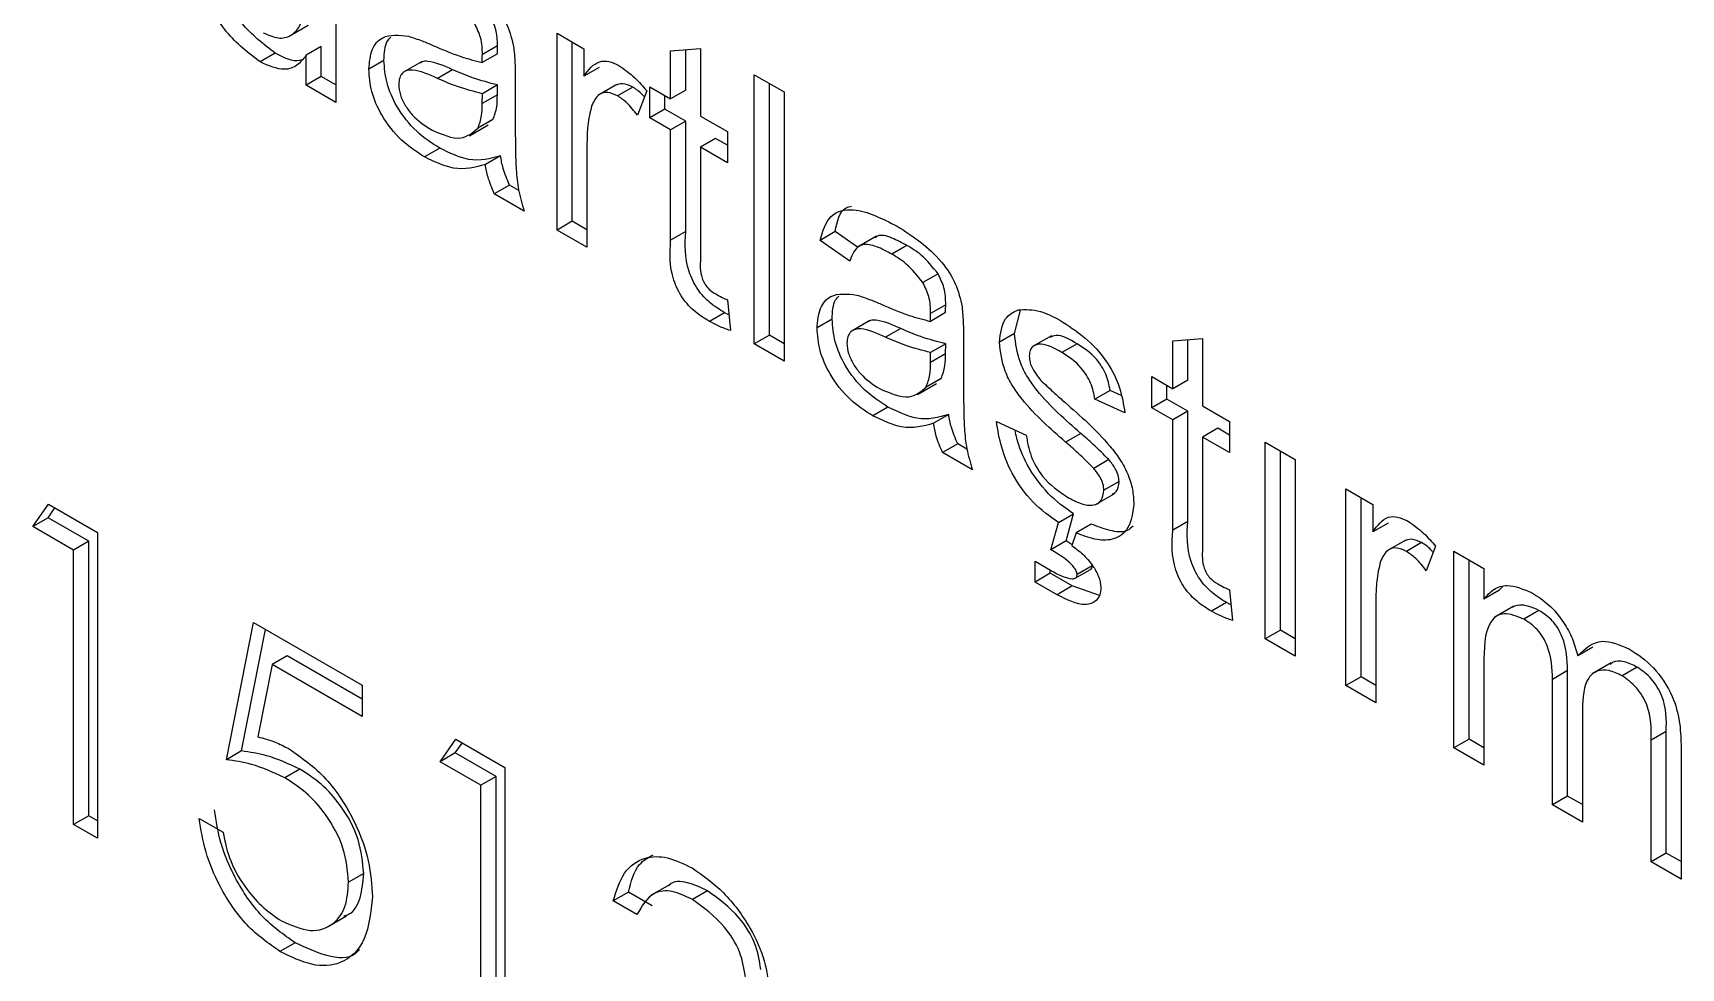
# Model space of a CAD drawing. Extents: x 150 to 4150, y 50 to 2920.
# Drawn here: x 3880.34 to 3911.16, y 2064.68 to 2082.16 of the extents above; entities that cross this region are included whole.
import ezdxf

# ---------------------------------------------------------------- set-up
doc = ezdxf.new("R2010")
doc.units = 0
doc.header["$LTSCALE"] = 10
doc.linetypes.add('SLD-KATı', pattern=[0])
doc.layers.get('0').update_dxf_attribs({"linetype": 'CONTINUOUS'})

msp = doc.modelspace()

# ---------------------------------------------------------------- linework, layer by layer
at = {"color": 7, "linetype": 'SLD-KATı'}
for p, q in [((3886.01, 2085.896), (3886.01, 2080.862)), ((3885.135, 2082.098), (3885.488, 2082.302)), ((3890.145, 2082.153), (3890.648, 2081.863)), ((3890.145, 2078.475), (3890.145, 2082.153)), ((3885.734, 2081.904), (3885.451, 2081.741)), ((3885.734, 2081.348), (3885.734, 2081.904)), ((3889.031, 2081.918), (3888.748, 2081.755)), ((3890.428, 2078.639), (3890.428, 2081.99)), ((3890.648, 2081.863), (3890.648, 2081.35)), ((3892.268, 2081.823), (3892.827, 2081.867)), ((3892.268, 2080.928), (3892.268, 2081.823)), ((3892.551, 2081.091), (3892.551, 2081.845)), ((3892.827, 2081.867), (3892.827, 2080.605)), ((3884.875, 2081.779), (3884.593, 2081.616)), ((3885.451, 2081.185), (3885.451, 2081.741)), ((3886.907, 2081.646), (3886.624, 2081.483)), ((3887.612, 2081.621), (3887.259, 2081.417)), ((3889.028, 2081.77), (3888.745, 2081.606)), ((3890.931, 2081.513), (3890.648, 2081.35)), ((3885.734, 2081.348), (3885.451, 2081.185)), ((3886.01, 2080.862), (3885.451, 2081.185)), ((3886.01, 2081.189), (3885.734, 2081.348)), ((3888.19, 2081.472), (3887.907, 2081.309)), ((3889.031, 2081.187), (3888.748, 2081.024)), ((3889.028, 2081.001), (3889.031, 2081.187)), ((3889.362, 2081.311), (3889.362, 2080.524)), ((3891.261, 2081.197), (3890.907, 2080.992)), ((3893.833, 2081.379), (3894.392, 2081.057)), ((3893.833, 2076.346), (3893.833, 2081.379)), ((3894.116, 2076.51), (3894.116, 2081.216)), ((3888.745, 2080.838), (3888.748, 2081.024)), ((3889.028, 2081.001), (3888.745, 2080.838)), ((3891.559, 2081.147), (3891.276, 2080.984)), ((3891.821, 2081.078), (3891.647, 2080.619)), ((3891.877, 2081.153), (3892.268, 2080.928)), ((3891.877, 2080.573), (3891.877, 2081.153)), ((3892.16, 2080.736), (3892.16, 2080.99)), ((3892.551, 2081.091), (3892.268, 2080.928)), ((3894.392, 2081.057), (3894.392, 2076.024)), ((3892.16, 2080.736), (3891.877, 2080.573)), ((3892.268, 2080.347), (3891.877, 2080.573)), ((3892.551, 2080.51), (3892.16, 2080.736)), ((3892.827, 2080.605), (3893.33, 2080.315)), ((3888.504, 2080.238), (3888.857, 2080.442)), ((3888.945, 2080.539), (3888.662, 2080.376)), ((3888.801, 2080.458), (3888.945, 2080.539)), ((3892.551, 2080.51), (3892.268, 2080.347)), ((3892.268, 2078.283), (3892.268, 2080.347)), ((3892.551, 2078.446), (3892.551, 2080.51)), ((3893.33, 2080.315), (3893.33, 2079.734)), ((3887.95, 2080.005), (3887.667, 2079.841)), ((3890.704, 2080.107), (3890.704, 2078.153)), ((3893.11, 2080.187), (3892.827, 2080.024)), ((3892.827, 2080.024), (3892.827, 2077.937)), ((3893.33, 2079.734), (3892.827, 2080.024)), ((3893.33, 2080.06), (3893.11, 2080.187)), ((3889.087, 2079.864), (3888.804, 2079.701)), ((3889.254, 2079.316), (3888.971, 2079.153)), ((3889.53, 2078.83), (3888.971, 2079.153)), ((3889.428, 2079.216), (3889.254, 2079.316)), ((3890.428, 2078.639), (3890.145, 2078.475)), ((3890.704, 2078.153), (3890.145, 2078.475)), ((3890.704, 2078.479), (3890.428, 2078.639)), ((3892.551, 2078.446), (3892.268, 2078.283)), ((3895.345, 2078.445), (3895.062, 2078.282)), ((3895.765, 2078.155), (3895.345, 2078.445)), ((3895.621, 2077.895), (3895.062, 2078.282)), ((3896.118, 2078.359), (3895.764, 2078.154)), ((3896.688, 2078.186), (3896.405, 2078.023)), ((3897.268, 2077.657), (3896.986, 2077.493)), ((3893.33, 2077.169), (3893.386, 2076.595)), ((3893.275, 2076.93), (3892.992, 2076.767)), ((3893.357, 2076.889), (3893.275, 2076.93)), ((3897.41, 2076.931), (3897.127, 2076.768)), ((3897.413, 2077.079), (3897.13, 2076.916)), ((3898.698, 2076.54), (3898.812, 2076.977)), ((3895.289, 2076.807), (3895.006, 2076.644)), ((3895.994, 2076.783), (3895.641, 2076.579)), ((3896.572, 2076.633), (3896.289, 2076.47)), ((3894.116, 2076.51), (3893.833, 2076.346)), ((3894.392, 2076.024), (3893.833, 2076.346)), ((3894.392, 2076.35), (3894.116, 2076.51)), ((3897.413, 2076.349), (3897.13, 2076.185)), ((3897.41, 2076.163), (3897.413, 2076.349)), ((3897.744, 2076.473), (3897.744, 2075.685)), ((3898.698, 2076.54), (3898.415, 2076.377)), ((3899.39, 2076.499), (3899.036, 2076.295)), ((3899.869, 2076.35), (3899.586, 2076.187)), ((3901.656, 2076.403), (3902.215, 2076.448)), ((3901.656, 2075.508), (3901.656, 2076.403)), ((3901.939, 2075.671), (3901.939, 2076.426)), ((3902.215, 2076.448), (3902.215, 2075.186)), ((3897.127, 2075.999), (3897.13, 2076.185)), ((3897.41, 2076.163), (3897.127, 2075.999)), ((3897.327, 2075.7), (3897.044, 2075.537)), ((3897.183, 2075.62), (3897.327, 2075.7)), ((3901.265, 2075.734), (3901.656, 2075.508)), ((3901.265, 2075.153), (3901.265, 2075.734)), ((3901.939, 2075.671), (3901.656, 2075.508)), ((3896.885, 2075.4), (3897.239, 2075.604)), ((3900.486, 2075.478), (3900.203, 2075.314)), ((3900.692, 2075.383), (3900.486, 2075.478)), ((3901.548, 2075.316), (3901.548, 2075.571)), ((3896.332, 2075.166), (3896.049, 2075.002)), ((3897.468, 2075.026), (3897.186, 2074.862)), ((3900.762, 2075.056), (3900.203, 2075.314)), ((3901.548, 2075.316), (3901.265, 2075.153)), ((3901.656, 2074.927), (3901.265, 2075.153)), ((3901.939, 2075.091), (3901.548, 2075.316)), ((3901.939, 2075.091), (3901.656, 2074.927)), ((3901.939, 2073.027), (3901.939, 2075.091)), ((3902.215, 2075.186), (3902.718, 2074.895)), ((3898.359, 2074.895), (3898.918, 2074.637)), ((3901.656, 2072.864), (3901.656, 2074.927)), ((3902.498, 2074.768), (3902.215, 2074.605)), ((3902.718, 2074.641), (3902.498, 2074.768)), ((3902.718, 2074.895), (3902.718, 2074.314)), ((3897.636, 2074.477), (3897.353, 2074.314)), ((3897.81, 2074.377), (3897.636, 2074.477)), ((3899.938, 2074.674), (3899.655, 2074.511)), ((3902.215, 2074.605), (3902.215, 2072.518)), ((3902.718, 2074.314), (3902.215, 2074.605)), ((3903.388, 2074.508), (3903.947, 2074.186)), ((3903.388, 2070.83), (3903.388, 2074.508)), ((3897.912, 2073.991), (3897.353, 2074.314)), ((3900.462, 2074.183), (3900.179, 2074.019)), ((3903.671, 2070.993), (3903.671, 2074.345)), ((3903.947, 2074.186), (3903.947, 2070.507)), ((3900.212, 2073.342), (3900.565, 2073.546)), ((3900.654, 2073.775), (3900.371, 2073.612)), ((3904.897, 2073.637), (3905.4, 2073.347)), ((3904.897, 2069.959), (3904.897, 2073.637)), ((3905.18, 2070.122), (3905.18, 2073.474)), ((3880.344, 2072.932), (3880.634, 2073.351)), ((3880.627, 2073.095), (3880.755, 2073.281)), ((3880.634, 2073.351), (3881.55, 2072.822)), ((3899.519, 2073.006), (3899.801, 2073.169)), ((3899.662, 2072.663), (3899.801, 2073.169)), ((3905.4, 2073.347), (3905.4, 2072.834)), ((3880.627, 2073.095), (3880.344, 2072.932)), ((3881.105, 2072.492), (3880.344, 2072.932)), ((3881.388, 2072.656), (3880.627, 2073.095)), ((3899.379, 2072.499), (3899.519, 2073.006)), ((3900.134, 2072.979), (3899.852, 2072.815)), ((3901.939, 2073.027), (3901.656, 2072.864)), ((3905.683, 2072.997), (3905.4, 2072.834)), ((3881.388, 2072.656), (3881.105, 2072.492)), ((3881.388, 2067.526), (3881.388, 2072.656)), ((3881.55, 2072.822), (3881.55, 2067.106)), ((3899.662, 2072.663), (3899.379, 2072.499)), ((3899.774, 2072.589), (3899.662, 2072.663)), ((3899.852, 2072.815), (3899.77, 2072.577)), ((3906.013, 2072.68), (3905.659, 2072.476)), ((3906.311, 2072.631), (3906.028, 2072.468)), ((3906.573, 2072.562), (3906.399, 2072.103)), ((3881.105, 2067.363), (3881.105, 2072.492)), ((3899.085, 2072.282), (3899.374, 2072.115)), ((3899.085, 2071.894), (3899.085, 2072.282)), ((3906.916, 2072.472), (3907.474, 2072.149)), ((3906.916, 2068.794), (3906.916, 2072.472)), ((3907.198, 2068.957), (3907.198, 2072.309)), ((3899.368, 2072.058), (3899.085, 2071.894)), ((3899.368, 2072.058), (3899.368, 2072.118)), ((3899.777, 2071.822), (3899.368, 2072.058)), ((3899.835, 2071.966), (3900.118, 2072.129)), ((3900.151, 2072.198), (3899.868, 2072.035)), ((3907.474, 2072.149), (3907.474, 2071.576)), ((3899.494, 2071.658), (3899.085, 2071.894)), ((3899.777, 2071.822), (3899.494, 2071.658)), ((3900.285, 2071.642), (3899.777, 2071.822)), ((3902.718, 2071.75), (3902.773, 2071.176)), ((3907.757, 2071.739), (3907.474, 2071.576)), ((3907.757, 2071.739), (3907.824, 2071.802)), ((3902.663, 2071.511), (3902.38, 2071.348)), ((3902.745, 2071.469), (3902.663, 2071.511)), ((3905.456, 2071.59), (3905.456, 2069.637)), ((3908.037, 2071.443), (3907.683, 2071.239)), ((3908.506, 2071.364), (3908.223, 2071.201)), ((3883.961, 2068.572), (3884.469, 2071.137)), ((3884.244, 2068.736), (3884.693, 2071.007)), ((3884.469, 2071.137), (3886.499, 2069.965)), ((3903.671, 2070.993), (3903.388, 2070.83)), ((3903.947, 2070.507), (3903.388, 2070.83)), ((3903.947, 2070.834), (3903.671, 2070.993)), ((3885.099, 2070.514), (3884.816, 2070.35)), ((3886.499, 2069.705), (3885.099, 2070.514)), ((3909.514, 2070.68), (3909.231, 2070.517)), ((3884.816, 2070.35), (3884.549, 2069.001)), ((3886.499, 2069.379), (3884.816, 2070.35)), ((3905.18, 2070.122), (3904.897, 2069.959)), ((3905.456, 2069.963), (3905.18, 2070.122)), ((3907.474, 2070.344), (3907.474, 2068.471)), ((3909.042, 2070.239), (3908.76, 2070.075)), ((3909.042, 2067.893), (3909.042, 2070.239)), ((3909.857, 2070.383), (3909.503, 2070.178)), ((3910.345, 2070.302), (3910.062, 2070.139)), ((3886.499, 2069.965), (3886.499, 2069.379)), ((3905.456, 2069.637), (3904.897, 2069.959)), ((3908.76, 2067.729), (3908.76, 2070.075)), ((3909.318, 2069.505), (3909.318, 2067.407)), ((3887.959, 2068.536), (3888.249, 2068.954)), ((3888.242, 2068.699), (3888.37, 2068.885)), ((3888.249, 2068.954), (3889.165, 2068.426)), ((3907.198, 2068.957), (3906.916, 2068.794)), ((3907.474, 2068.798), (3907.198, 2068.957)), ((3910.886, 2069.103), (3910.604, 2068.939)), ((3910.604, 2066.665), (3910.604, 2068.939)), ((3910.886, 2066.828), (3910.886, 2069.103)), ((3911.162, 2068.855), (3911.162, 2066.342)), ((3884.244, 2068.736), (3883.961, 2068.572)), ((3888.242, 2068.699), (3887.959, 2068.536)), ((3889.003, 2068.26), (3888.242, 2068.699)), ((3907.474, 2068.471), (3906.916, 2068.794)), ((3885.335, 2068.399), (3885.052, 2068.236)), ((3888.72, 2068.096), (3887.959, 2068.536)), ((3889.003, 2068.26), (3888.72, 2068.096)), ((3889.003, 2063.13), (3889.003, 2068.26)), ((3889.165, 2068.426), (3889.165, 2062.71)), ((3888.72, 2062.967), (3888.72, 2068.096)), ((3909.042, 2067.893), (3908.76, 2067.729)), ((3909.318, 2067.407), (3908.76, 2067.729)), ((3909.318, 2067.733), (3909.042, 2067.893)), ((3881.388, 2067.526), (3881.105, 2067.363)), ((3881.55, 2067.106), (3881.105, 2067.363)), ((3881.55, 2067.433), (3881.388, 2067.526)), ((3883.453, 2067.473), (3883.898, 2067.217)), ((3910.886, 2066.828), (3910.604, 2066.665)), ((3911.162, 2066.669), (3910.886, 2066.828)), ((3886.528, 2066.448), (3886.245, 2066.285)), ((3911.162, 2066.342), (3910.604, 2066.665)), ((3891.478, 2066.098), (3891.195, 2065.935)), ((3891.922, 2065.842), (3891.478, 2066.098)), ((3892.26, 2066.242), (3891.906, 2066.038)), ((3892.957, 2066.123), (3892.675, 2065.96)), ((3891.639, 2065.678), (3891.195, 2065.935)), ((3885.853, 2065.45), (3886.207, 2065.654)), ((3885.246, 2065.152), (3884.963, 2064.989))]:
    msp.add_line(p, q, dxfattribs=at)
for points, knots in [([(3884.593, 2081.616), (3884.373, 2081.784), (3883.933, 2082.121), (3883.37, 2083.163), (3883.309, 2083.856), (3883.272, 2084.279)], [0, 0, 0, 0, 0.279615, 0.559901, 1, 1, 1, 1]), ([(3884.875, 2081.779), (3884.656, 2081.948), (3884.216, 2082.284), (3883.653, 2083.327), (3883.592, 2084.019), (3883.554, 2084.442)], [0, 0, 0, 0, 0.279615, 0.559901, 1, 1, 1, 1]), ([(3888.124, 2083.385), (3888.415, 2083.199), (3888.82, 2082.939), (3889.238, 2082.313), (3889.303, 2082.024), (3889.335, 2081.879)], [0, 0, 0, 0, 0.559253, 0.779195, 1, 1, 1, 1]), ([(3884.649, 2082.164), (3884.745, 2082.121), (3884.936, 2082.034), (3885.175, 2082.096), (3885.42, 2082.349), (3885.438, 2082.716), (3885.451, 2082.974)], [0, 0, 0, 0, 0.1867191, 0.3735422, 0.5605246, 1, 1, 1, 1]), ([(3889.031, 2081.918), (3889.029, 2082.023), (3889.025, 2082.208), (3888.929, 2082.408), (3888.887, 2082.495)], [0, 0, 0, 0, 0.561903, 1, 1, 1, 1]), ([(3886.624, 2081.483), (3886.637, 2081.611), (3886.661, 2081.869), (3886.906, 2082.149), (3887.191, 2082.118), (3887.365, 2082.099)], [0, 0, 0, 0, 0.280458, 0.560983, 1, 1, 1, 1]), ([(3888.748, 2081.755), (3888.746, 2081.859), (3888.742, 2082.045), (3888.646, 2082.245), (3888.604, 2082.332)], [0, 0, 0, 0, 0.561903, 1, 1, 1, 1]), ([(3886.907, 2081.646), (3886.912, 2081.783), (3886.919, 2081.965), (3887.011, 2082.056), (3887.034, 2082.079)], [0, 0, 0, 0, 0.759315, 1, 1, 1, 1]), ([(3887.365, 2082.099), (3887.45, 2082.071), (3887.602, 2082.022), (3887.756, 2081.956), (3887.824, 2081.926)], [0, 0, 0, 0, 0.559918, 1, 1, 1, 1]), ([(3887.824, 2081.926), (3887.999, 2081.851), (3888.31, 2081.717), (3888.612, 2081.64), (3888.745, 2081.606)], [0, 0, 0, 0, 0.560185, 1, 1, 1, 1]), ([(3889.028, 2081.77), (3889.028, 2081.797), (3889.029, 2081.847), (3889.03, 2081.896), (3889.031, 2081.918)], [0, 0, 0, 0, 0.560023, 1, 1, 1, 1]), ([(3889.335, 2081.879), (3889.345, 2081.77), (3889.362, 2081.577), (3889.362, 2081.393), (3889.362, 2081.311)], [0, 0, 0, 0, 0.559817, 1, 1, 1, 1]), ([(3885.451, 2081.741), (3885.398, 2081.673), (3885.293, 2081.539), (3885.009, 2081.434), (3884.75, 2081.547), (3884.593, 2081.616)], [0, 0, 0, 0, 0.281116, 0.561725, 1, 1, 1, 1]), ([(3885.373, 2081.658), (3885.358, 2081.652), (3885.223, 2081.601), (3885.039, 2081.695), (3884.875, 2081.779)], [0, 0, 0, 0, 0.109546, 1, 1, 1, 1]), ([(3887.667, 2079.841), (3887.521, 2079.935), (3887.23, 2080.122), (3886.869, 2080.575), (3886.654, 2081.069), (3886.634, 2081.345), (3886.624, 2081.483)], [0, 0, 0, 0, 0.280815, 0.55969, 0.779696, 1, 1, 1, 1]), ([(3887.95, 2080.005), (3887.804, 2080.098), (3887.513, 2080.285), (3887.151, 2080.739), (3886.937, 2081.232), (3886.917, 2081.508), (3886.907, 2081.646)], [0, 0, 0, 0, 0.280815, 0.55969, 0.779696, 1, 1, 1, 1]), ([(3888.19, 2081.472), (3888.032, 2081.542), (3887.835, 2081.63), (3887.635, 2081.632), (3887.594, 2081.605), (3887.58, 2081.595)], [0, 0, 0, 0, 0.724835, 0.90601, 1, 1, 1, 1]), ([(3888.745, 2081.606), (3888.746, 2081.634), (3888.746, 2081.684), (3888.747, 2081.733), (3888.748, 2081.755)], [0, 0, 0, 0, 0.560023, 1, 1, 1, 1]), ([(3890.648, 2081.35), (3890.731, 2081.466), (3890.848, 2081.627), (3891.107, 2081.643), (3891.235, 2081.582), (3891.298, 2081.552)], [0, 0, 0, 0, 0.5595991, 0.7797717, 1, 1, 1, 1]), ([(3891.298, 2081.552), (3891.401, 2081.481), (3891.585, 2081.354), (3891.749, 2081.162), (3891.821, 2081.078)], [0, 0, 0, 0, 0.559546, 1, 1, 1, 1]), ([(3887.907, 2081.309), (3887.748, 2081.381), (3887.549, 2081.472), (3887.337, 2081.464), (3887.252, 2081.416), (3887.194, 2081.327), (3887.187, 2081.24), (3887.183, 2081.196)], [0, 0, 0, 0, 0.50028, 0.625326, 0.750269, 0.875147, 1, 1, 1, 1]), ([(3887.183, 2081.196), (3887.189, 2081.133), (3887.201, 2081.005), (3887.3, 2080.8), (3887.492, 2080.544), (3887.67, 2080.429), (3887.794, 2080.348)], [0, 0, 0, 0, 0.186565, 0.373467, 0.560613, 1, 1, 1, 1]), ([(3888.748, 2081.024), (3888.593, 2081.063), (3888.317, 2081.133), (3888.032, 2081.255), (3887.907, 2081.309)], [0, 0, 0, 0, 0.55976, 1, 1, 1, 1]), ([(3889.031, 2081.187), (3888.876, 2081.227), (3888.6, 2081.297), (3888.315, 2081.418), (3888.19, 2081.472)], [0, 0, 0, 0, 0.55976, 1, 1, 1, 1]), ([(3891.559, 2081.147), (3891.495, 2081.176), (3891.369, 2081.233), (3891.273, 2081.193), (3891.227, 2081.174)], [0, 0, 0, 0, 0.5128873, 1, 1, 1, 1]), ([(3888.945, 2080.539), (3888.974, 2080.615), (3889.026, 2080.75), (3889.027, 2080.924), (3889.028, 2081.001)], [0, 0, 0, 0, 0.558995, 1, 1, 1, 1]), ([(3891.276, 2080.984), (3891.213, 2081.012), (3891.086, 2081.067), (3890.894, 2081.016), (3890.83, 2080.878), (3890.79, 2080.794)], [0, 0, 0, 0, 0.280305, 0.560911, 1, 1, 1, 1]), ([(3891.647, 2080.619), (3891.583, 2080.703), (3891.469, 2080.852), (3891.335, 2080.944), (3891.276, 2080.984)], [0, 0, 0, 0, 0.560116, 1, 1, 1, 1]), ([(3891.777, 2080.962), (3891.762, 2080.98), (3891.696, 2081.061), (3891.619, 2081.11), (3891.559, 2081.147)], [0, 0, 0, 0, 0.225638, 1, 1, 1, 1]), ([(3888.662, 2080.376), (3888.691, 2080.451), (3888.743, 2080.587), (3888.744, 2080.761), (3888.745, 2080.838)], [0, 0, 0, 0, 0.558995, 1, 1, 1, 1]), ([(3890.79, 2080.794), (3890.762, 2080.674), (3890.711, 2080.461), (3890.706, 2080.215), (3890.704, 2080.107)], [0, 0, 0, 0, 0.559888, 1, 1, 1, 1]), ([(3887.794, 2080.348), (3887.991, 2080.263), (3888.342, 2080.11), (3888.564, 2080.295), (3888.662, 2080.376)], [0, 0, 0, 0, 0.559758, 1, 1, 1, 1]), ([(3889.362, 2080.524), (3889.363, 2080.34), (3889.364, 2080.036), (3889.376, 2079.608), (3889.412, 2079.23), (3889.491, 2078.963), (3889.53, 2078.83)], [0, 0, 0, 0, 0.3402059, 0.5603391, 0.7801747, 1, 1, 1, 1]), ([(3889.087, 2079.864), (3888.896, 2079.811), (3888.555, 2079.714), (3888.135, 2079.916), (3887.95, 2080.005)], [0, 0, 0, 0, 0.559971, 1, 1, 1, 1]), ([(3888.804, 2079.701), (3888.613, 2079.647), (3888.272, 2079.551), (3887.852, 2079.753), (3887.667, 2079.841)], [0, 0, 0, 0, 0.559971, 1, 1, 1, 1]), ([(3888.971, 2079.153), (3888.927, 2079.256), (3888.848, 2079.442), (3888.817, 2079.622), (3888.804, 2079.701)], [0, 0, 0, 0, 0.559697, 1, 1, 1, 1]), ([(3889.254, 2079.316), (3889.21, 2079.42), (3889.131, 2079.605), (3889.1, 2079.785), (3889.087, 2079.864)], [0, 0, 0, 0, 0.559697, 1, 1, 1, 1]), ([(3895.062, 2078.282), (3895.113, 2078.453), (3895.216, 2078.793), (3895.767, 2078.921), (3896.225, 2078.688), (3896.505, 2078.546)], [0, 0, 0, 0, 0.28043, 0.559303, 1, 1, 1, 1]), ([(3895.345, 2078.445), (3895.384, 2078.636), (3895.434, 2078.873), (3895.617, 2078.912), (3895.652, 2078.92)], [0, 0, 0, 0, 0.80528, 1, 1, 1, 1]), ([(3893.275, 2076.93), (3893.187, 2076.985), (3893.012, 2077.093), (3892.76, 2077.356), (3892.519, 2077.864), (3892.538, 2078.206), (3892.551, 2078.446)], [0, 0, 0, 0, 0.187433, 0.373821, 0.559462, 1, 1, 1, 1]), ([(3896.505, 2078.546), (3896.797, 2078.36), (3897.202, 2078.101), (3897.62, 2077.474), (3897.685, 2077.185), (3897.717, 2077.04)], [0, 0, 0, 0, 0.559253, 0.779195, 1, 1, 1, 1]), ([(3892.992, 2076.767), (3892.904, 2076.821), (3892.729, 2076.93), (3892.477, 2077.193), (3892.236, 2077.701), (3892.255, 2078.042), (3892.268, 2078.283)], [0, 0, 0, 0, 0.187433, 0.373821, 0.559462, 1, 1, 1, 1]), ([(3896.405, 2078.023), (3896.31, 2078.075), (3896.12, 2078.178), (3895.856, 2078.233), (3895.694, 2078.099), (3895.645, 2077.963), (3895.621, 2077.895)], [0, 0, 0, 0, 0.280855, 0.559751, 0.7795, 1, 1, 1, 1]), ([(3896.688, 2078.186), (3896.594, 2078.236), (3896.407, 2078.334), (3896.179, 2078.404), (3896.105, 2078.338), (3896.09, 2078.325)], [0, 0, 0, 0, 0.4468088, 0.8905018, 1, 1, 1, 1]), ([(3897.268, 2077.657), (3897.168, 2077.782), (3896.987, 2078.007), (3896.78, 2078.131), (3896.688, 2078.186)], [0, 0, 0, 0, 0.557871, 1, 1, 1, 1]), ([(3892.827, 2077.937), (3892.82, 2077.82), (3892.811, 2077.673), (3892.898, 2077.477), (3892.982, 2077.36), (3893.059, 2077.311), (3893.111, 2077.279)], [0, 0, 0, 0, 0.499596, 0.625239, 0.750354, 1, 1, 1, 1]), ([(3896.986, 2077.493), (3896.885, 2077.619), (3896.704, 2077.843), (3896.497, 2077.968), (3896.405, 2078.023)], [0, 0, 0, 0, 0.557871, 1, 1, 1, 1]), ([(3897.13, 2076.916), (3897.128, 2077.02), (3897.124, 2077.206), (3897.028, 2077.406), (3896.986, 2077.493)], [0, 0, 0, 0, 0.561903, 1, 1, 1, 1]), ([(3897.413, 2077.079), (3897.411, 2077.184), (3897.407, 2077.369), (3897.311, 2077.569), (3897.268, 2077.657)], [0, 0, 0, 0, 0.561903, 1, 1, 1, 1]), ([(3893.111, 2077.279), (3893.152, 2077.257), (3893.225, 2077.217), (3893.298, 2077.184), (3893.33, 2077.169)], [0, 0, 0, 0, 0.559965, 1, 1, 1, 1]), ([(3895.006, 2076.644), (3895.018, 2076.773), (3895.043, 2077.03), (3895.288, 2077.311), (3895.573, 2077.279), (3895.747, 2077.26)], [0, 0, 0, 0, 0.280458, 0.560983, 1, 1, 1, 1]), ([(3895.289, 2076.807), (3895.294, 2076.945), (3895.301, 2077.126), (3895.393, 2077.218), (3895.416, 2077.24)], [0, 0, 0, 0, 0.759315, 1, 1, 1, 1]), ([(3895.747, 2077.26), (3895.832, 2077.232), (3895.984, 2077.183), (3896.138, 2077.117), (3896.206, 2077.088)], [0, 0, 0, 0, 0.559918, 1, 1, 1, 1]), ([(3896.206, 2077.088), (3896.38, 2077.012), (3896.692, 2076.878), (3896.994, 2076.801), (3897.127, 2076.768)], [0, 0, 0, 0, 0.560185, 1, 1, 1, 1]), ([(3897.127, 2076.768), (3897.128, 2076.795), (3897.128, 2076.845), (3897.129, 2076.894), (3897.13, 2076.916)], [0, 0, 0, 0, 0.560023, 1, 1, 1, 1]), ([(3897.41, 2076.931), (3897.41, 2076.959), (3897.411, 2077.008), (3897.412, 2077.058), (3897.413, 2077.079)], [0, 0, 0, 0, 0.560023, 1, 1, 1, 1]), ([(3897.717, 2077.04), (3897.727, 2076.932), (3897.744, 2076.738), (3897.744, 2076.554), (3897.744, 2076.473)], [0, 0, 0, 0, 0.559817, 1, 1, 1, 1]), ([(3898.415, 2076.377), (3898.436, 2076.543), (3898.473, 2076.84), (3898.676, 2076.94), (3898.765, 2076.983)], [0, 0, 0, 0, 0.558927, 1, 1, 1, 1]), ([(3898.765, 2076.983), (3898.902, 2076.989), (3899.147, 2076.999), (3899.423, 2076.855), (3899.545, 2076.791)], [0, 0, 0, 0, 0.5589377, 1, 1, 1, 1]), ([(3893.386, 2076.595), (3893.313, 2076.621), (3893.183, 2076.666), (3893.05, 2076.736), (3892.992, 2076.767)], [0, 0, 0, 0, 0.560078, 1, 1, 1, 1]), ([(3896.049, 2075.002), (3895.903, 2075.096), (3895.612, 2075.283), (3895.251, 2075.737), (3895.036, 2076.23), (3895.016, 2076.506), (3895.006, 2076.644)], [0, 0, 0, 0, 0.280815, 0.55969, 0.779696, 1, 1, 1, 1]), ([(3896.332, 2075.166), (3896.186, 2075.26), (3895.895, 2075.447), (3895.533, 2075.9), (3895.319, 2076.393), (3895.299, 2076.669), (3895.289, 2076.807)], [0, 0, 0, 0, 0.280815, 0.55969, 0.779696, 1, 1, 1, 1]), ([(3896.289, 2076.47), (3896.13, 2076.543), (3895.93, 2076.633), (3895.719, 2076.625), (3895.634, 2076.577), (3895.576, 2076.488), (3895.569, 2076.401), (3895.565, 2076.358)], [0, 0, 0, 0, 0.50028, 0.625326, 0.750269, 0.875147, 1, 1, 1, 1]), ([(3896.572, 2076.633), (3896.414, 2076.703), (3896.217, 2076.791), (3896.017, 2076.793), (3895.976, 2076.766), (3895.962, 2076.757)], [0, 0, 0, 0, 0.724835, 0.90601, 1, 1, 1, 1]), ([(3897.413, 2076.349), (3897.258, 2076.388), (3896.981, 2076.458), (3896.697, 2076.58), (3896.572, 2076.633)], [0, 0, 0, 0, 0.55976, 1, 1, 1, 1]), ([(3899.545, 2076.791), (3899.701, 2076.69), (3900.014, 2076.488), (3900.432, 2076.05), (3900.689, 2075.519), (3900.738, 2075.211), (3900.762, 2075.056)], [0, 0, 0, 0, 0.280737, 0.560427, 0.77945, 1, 1, 1, 1]), ([(3895.565, 2076.358), (3895.571, 2076.294), (3895.583, 2076.166), (3895.682, 2075.961), (3895.874, 2075.705), (3896.052, 2075.59), (3896.176, 2075.51)], [0, 0, 0, 0, 0.186565, 0.373467, 0.560613, 1, 1, 1, 1]), ([(3897.13, 2076.185), (3896.975, 2076.224), (3896.699, 2076.295), (3896.414, 2076.416), (3896.289, 2076.47)], [0, 0, 0, 0, 0.55976, 1, 1, 1, 1]), ([(3899.655, 2074.511), (3899.371, 2074.758), (3899.017, 2075.066), (3898.656, 2075.556), (3898.467, 2075.927), (3898.436, 2076.197), (3898.415, 2076.377)], [0, 0, 0, 0, 0.501321, 0.626592, 0.751817, 1, 1, 1, 1]), ([(3899.938, 2074.674), (3899.654, 2074.921), (3899.3, 2075.229), (3898.938, 2075.719), (3898.75, 2076.09), (3898.719, 2076.361), (3898.698, 2076.54)], [0, 0, 0, 0, 0.501321, 0.626592, 0.751817, 1, 1, 1, 1]), ([(3899.586, 2076.187), (3899.45, 2076.262), (3899.247, 2076.373), (3899.055, 2076.32), (3898.983, 2076.23), (3898.977, 2076.157), (3898.974, 2076.12)], [0, 0, 0, 0, 0.49977, 0.749095, 0.874592, 1, 1, 1, 1]), ([(3899.869, 2076.35), (3899.73, 2076.432), (3899.538, 2076.544), (3899.398, 2076.484), (3899.36, 2076.467)], [0, 0, 0, 0, 0.723873, 1, 1, 1, 1]), ([(3900.486, 2075.478), (3900.466, 2075.578), (3900.426, 2075.779), (3900.199, 2076.133), (3899.994, 2076.268), (3899.869, 2076.35)], [0, 0, 0, 0, 0.2803044, 0.560237, 1, 1, 1, 1]), ([(3897.044, 2075.537), (3897.073, 2075.613), (3897.125, 2075.748), (3897.126, 2075.922), (3897.127, 2075.999)], [0, 0, 0, 0, 0.558995, 1, 1, 1, 1]), ([(3897.327, 2075.7), (3897.356, 2075.776), (3897.407, 2075.911), (3897.409, 2076.086), (3897.41, 2076.163)], [0, 0, 0, 0, 0.558995, 1, 1, 1, 1]), ([(3898.974, 2076.12), (3898.977, 2076.079), (3898.983, 2076.005), (3899.017, 2075.928), (3899.032, 2075.894)], [0, 0, 0, 0, 0.559236, 1, 1, 1, 1]), ([(3900.203, 2075.314), (3900.183, 2075.415), (3900.143, 2075.615), (3899.916, 2075.97), (3899.711, 2076.105), (3899.586, 2076.187)], [0, 0, 0, 0, 0.2803044, 0.560237, 1, 1, 1, 1]), ([(3897.744, 2075.685), (3897.745, 2075.501), (3897.746, 2075.197), (3897.758, 2074.769), (3897.793, 2074.391), (3897.872, 2074.125), (3897.912, 2073.991)], [0, 0, 0, 0, 0.340206, 0.560339, 0.780175, 1, 1, 1, 1]), ([(3899.032, 2075.894), (3899.062, 2075.841), (3899.116, 2075.748), (3899.186, 2075.673), (3899.216, 2075.64)], [0, 0, 0, 0, 0.559084, 1, 1, 1, 1]), ([(3899.216, 2075.64), (3899.295, 2075.567), (3899.435, 2075.436), (3899.577, 2075.31), (3899.639, 2075.255)], [0, 0, 0, 0, 0.559965, 1, 1, 1, 1]), ([(3896.176, 2075.51), (3896.373, 2075.424), (3896.724, 2075.272), (3896.946, 2075.456), (3897.044, 2075.537)], [0, 0, 0, 0, 0.559758, 1, 1, 1, 1]), ([(3897.468, 2075.026), (3897.278, 2074.972), (3896.937, 2074.875), (3896.517, 2075.077), (3896.332, 2075.166)], [0, 0, 0, 0, 0.559971, 1, 1, 1, 1]), ([(3897.636, 2074.477), (3897.592, 2074.581), (3897.512, 2074.766), (3897.482, 2074.946), (3897.468, 2075.026)], [0, 0, 0, 0, 0.559697, 1, 1, 1, 1]), ([(3899.639, 2075.255), (3899.929, 2075.002), (3900.291, 2074.685), (3900.674, 2074.193), (3900.825, 2073.913), (3900.916, 2073.62), (3900.925, 2073.443), (3900.929, 2073.354)], [0, 0, 0, 0, 0.500446, 0.625396, 0.750274, 0.875069, 1, 1, 1, 1]), ([(3897.186, 2074.862), (3896.995, 2074.809), (3896.654, 2074.712), (3896.234, 2074.914), (3896.049, 2075.002)], [0, 0, 0, 0, 0.559971, 1, 1, 1, 1]), ([(3897.353, 2074.314), (3897.309, 2074.418), (3897.23, 2074.603), (3897.199, 2074.783), (3897.186, 2074.862)], [0, 0, 0, 0, 0.559697, 1, 1, 1, 1]), ([(3899.519, 2073.006), (3899.358, 2073.121), (3899.037, 2073.351), (3898.652, 2073.878), (3898.44, 2074.42), (3898.386, 2074.736), (3898.359, 2074.895)], [0, 0, 0, 0, 0.280433, 0.5590706, 0.7792914, 1, 1, 1, 1]), ([(3899.801, 2073.169), (3899.64, 2073.284), (3899.319, 2073.514), (3898.939, 2074.041), (3898.76, 2074.47), (3898.72, 2074.679), (3898.711, 2074.728)], [0, 0, 0, 0, 0.330671, 0.659224, 0.918896, 1, 1, 1, 1]), ([(3898.918, 2074.637), (3898.94, 2074.508), (3898.985, 2074.251), (3899.256, 2073.774), (3899.524, 2073.593), (3899.688, 2073.482)], [0, 0, 0, 0, 0.281314, 0.561069, 1, 1, 1, 1]), ([(3900.179, 2074.019), (3900.083, 2074.116), (3899.911, 2074.288), (3899.733, 2074.443), (3899.655, 2074.511)], [0, 0, 0, 0, 0.559788, 1, 1, 1, 1]), ([(3900.462, 2074.183), (3900.366, 2074.279), (3900.194, 2074.452), (3900.016, 2074.606), (3899.938, 2074.674)], [0, 0, 0, 0, 0.559788, 1, 1, 1, 1]), ([(3900.654, 2073.775), (3900.65, 2073.813), (3900.643, 2073.891), (3900.576, 2074.04), (3900.506, 2074.129), (3900.462, 2074.183)], [0, 0, 0, 0, 0.279757, 0.5598387, 1, 1, 1, 1]), ([(3900.371, 2073.612), (3900.367, 2073.65), (3900.36, 2073.727), (3900.294, 2073.877), (3900.223, 2073.965), (3900.179, 2074.019)], [0, 0, 0, 0, 0.279757, 0.5598387, 1, 1, 1, 1]), ([(3899.688, 2073.482), (3899.773, 2073.437), (3899.944, 2073.345), (3900.17, 2073.312), (3900.336, 2073.4), (3900.359, 2073.541), (3900.371, 2073.612)], [0, 0, 0, 0, 0.281188, 0.560952, 0.781095, 1, 1, 1, 1]), ([(3900.523, 2073.537), (3900.551, 2073.55), (3900.63, 2073.585), (3900.644, 2073.7), (3900.654, 2073.775)], [0, 0, 0, 0, 0.357149, 1, 1, 1, 1]), ([(3900.929, 2073.354), (3900.907, 2073.192), (3900.863, 2072.866), (3900.56, 2072.668), (3900.207, 2072.672), (3899.97, 2072.768), (3899.852, 2072.815)], [0, 0, 0, 0, 0.279102, 0.558335, 0.779046, 1, 1, 1, 1]), ([(3900.915, 2072.938), (3900.88, 2072.907), (3900.771, 2072.81), (3900.485, 2072.843), (3900.251, 2072.933), (3900.134, 2072.979)], [0, 0, 0, 0, 0.190454, 0.595005, 1, 1, 1, 1]), ([(3902.38, 2071.348), (3902.292, 2071.402), (3902.117, 2071.511), (3901.865, 2071.773), (3901.623, 2072.281), (3901.643, 2072.623), (3901.656, 2072.864)], [0, 0, 0, 0, 0.187433, 0.373821, 0.559462, 1, 1, 1, 1]), ([(3902.663, 2071.511), (3902.575, 2071.565), (3902.399, 2071.674), (3902.147, 2071.937), (3901.906, 2072.445), (3901.925, 2072.786), (3901.939, 2073.027)], [0, 0, 0, 0, 0.187433, 0.373821, 0.559462, 1, 1, 1, 1]), ([(3905.4, 2072.834), (3905.483, 2072.949), (3905.6, 2073.111), (3905.86, 2073.126), (3905.987, 2073.066), (3906.05, 2073.036)], [0, 0, 0, 0, 0.5595991, 0.7797717, 1, 1, 1, 1]), ([(3906.05, 2073.036), (3906.153, 2072.965), (3906.337, 2072.838), (3906.501, 2072.646), (3906.573, 2072.562)], [0, 0, 0, 0, 0.559546, 1, 1, 1, 1]), ([(3899.77, 2072.577), (3899.839, 2072.526), (3899.977, 2072.424), (3900.151, 2072.224), (3900.285, 2071.998), (3900.305, 2071.861), (3900.315, 2071.793)], [0, 0, 0, 0, 0.280952, 0.561177, 0.781286, 1, 1, 1, 1]), ([(3906.311, 2072.631), (3906.247, 2072.66), (3906.121, 2072.717), (3906.025, 2072.677), (3905.979, 2072.658)], [0, 0, 0, 0, 0.512887, 1, 1, 1, 1]), ([(3906.529, 2072.446), (3906.514, 2072.464), (3906.448, 2072.545), (3906.371, 2072.594), (3906.311, 2072.631)], [0, 0, 0, 0, 0.225638, 1, 1, 1, 1]), ([(3899.868, 2072.035), (3899.867, 2072.049), (3899.864, 2072.077), (3899.838, 2072.138), (3899.767, 2072.227), (3899.609, 2072.361), (3899.471, 2072.444), (3899.379, 2072.499)], [0, 0, 0, 0, 0.062923, 0.12501, 0.249868, 0.499663, 1, 1, 1, 1]), ([(3902.215, 2072.518), (3902.208, 2072.401), (3902.199, 2072.254), (3902.286, 2072.057), (3902.37, 2071.94), (3902.447, 2071.892), (3902.498, 2071.86)], [0, 0, 0, 0, 0.499596, 0.625239, 0.750354, 1, 1, 1, 1]), ([(3905.542, 2072.278), (3905.514, 2072.158), (3905.463, 2071.945), (3905.458, 2071.699), (3905.456, 2071.59)], [0, 0, 0, 0, 0.559888, 1, 1, 1, 1]), ([(3906.028, 2072.468), (3905.965, 2072.495), (3905.838, 2072.551), (3905.646, 2072.5), (3905.582, 2072.362), (3905.542, 2072.278)], [0, 0, 0, 0, 0.280305, 0.560911, 1, 1, 1, 1]), ([(3906.399, 2072.103), (3906.335, 2072.186), (3906.221, 2072.336), (3906.087, 2072.427), (3906.028, 2072.468)], [0, 0, 0, 0, 0.560116, 1, 1, 1, 1]), ([(3899.374, 2072.115), (3899.451, 2072.071), (3899.59, 2071.991), (3899.721, 2071.964), (3899.779, 2071.952)], [0, 0, 0, 0, 0.560751, 1, 1, 1, 1]), ([(3899.779, 2071.952), (3899.804, 2071.955), (3899.839, 2071.959), (3899.865, 2071.997), (3899.867, 2072.022), (3899.868, 2072.035)], [0, 0, 0, 0, 0.558763, 0.779427, 1, 1, 1, 1]), ([(3900.116, 2072.133), (3900.121, 2072.134), (3900.135, 2072.137), (3900.147, 2072.161), (3900.149, 2072.186), (3900.151, 2072.198)], [0, 0, 0, 0, 0.197767, 0.598967, 1, 1, 1, 1]), ([(3900.315, 2071.793), (3900.31, 2071.743), (3900.301, 2071.643), (3900.209, 2071.514), (3899.957, 2071.42), (3899.679, 2071.563), (3899.494, 2071.658)], [0, 0, 0, 0, 0.125406, 0.250821, 0.50085, 1, 1, 1, 1]), ([(3902.498, 2071.86), (3902.539, 2071.838), (3902.613, 2071.798), (3902.686, 2071.764), (3902.718, 2071.75)], [0, 0, 0, 0, 0.559965, 1, 1, 1, 1]), ([(3907.474, 2071.576), (3907.533, 2071.641), (3907.65, 2071.773), (3907.95, 2071.872), (3908.22, 2071.758), (3908.384, 2071.689)], [0, 0, 0, 0, 0.2809504, 0.5617842, 1, 1, 1, 1]), ([(3908.384, 2071.689), (3908.489, 2071.621), (3908.697, 2071.486), (3908.96, 2071.172), (3909.143, 2070.834), (3909.202, 2070.623), (3909.231, 2070.517)], [0, 0, 0, 0, 0.280176, 0.559511, 0.779663, 1, 1, 1, 1]), ([(3902.773, 2071.176), (3902.701, 2071.201), (3902.571, 2071.246), (3902.438, 2071.317), (3902.38, 2071.348)], [0, 0, 0, 0, 0.560078, 1, 1, 1, 1]), ([(3908.506, 2071.364), (3908.377, 2071.419), (3908.188, 2071.5), (3908.047, 2071.439), (3908.003, 2071.42)], [0, 0, 0, 0, 0.684213, 1, 1, 1, 1]), ([(3909.042, 2070.239), (3909.034, 2070.445), (3909.023, 2070.704), (3908.867, 2071.03), (3908.721, 2071.222), (3908.592, 2071.307), (3908.506, 2071.364)], [0, 0, 0, 0, 0.498516, 0.624134, 0.749636, 1, 1, 1, 1]), ([(3908.223, 2071.201), (3908.096, 2071.253), (3907.904, 2071.331), (3907.7, 2071.265), (3907.483, 2071.022), (3907.478, 2070.645), (3907.474, 2070.344)], [0, 0, 0, 0, 0.249225, 0.3748617, 0.5005555, 1, 1, 1, 1]), ([(3908.76, 2070.075), (3908.751, 2070.282), (3908.74, 2070.54), (3908.584, 2070.867), (3908.438, 2071.058), (3908.309, 2071.144), (3908.223, 2071.201)], [0, 0, 0, 0, 0.498516, 0.624134, 0.749636, 1, 1, 1, 1]), ([(3909.231, 2070.517), (3909.37, 2070.649), (3909.617, 2070.885), (3910.02, 2070.716), (3910.197, 2070.642)], [0, 0, 0, 0, 0.560019, 1, 1, 1, 1]), ([(3910.345, 2070.302), (3910.262, 2070.342), (3910.097, 2070.421), (3909.913, 2070.424), (3909.845, 2070.364), (3909.829, 2070.35)], [0, 0, 0, 0, 0.433095, 0.865657, 1, 1, 1, 1]), ([(3910.197, 2070.642), (3910.352, 2070.54), (3910.66, 2070.335), (3911.013, 2069.796), (3911.147, 2069.281), (3911.157, 2068.997), (3911.162, 2068.855)], [0, 0, 0, 0, 0.280317, 0.558226, 0.778715, 1, 1, 1, 1]), ([(3910.062, 2070.139), (3909.978, 2070.18), (3909.811, 2070.262), (3909.587, 2070.245), (3909.345, 2070.057), (3909.329, 2069.733), (3909.318, 2069.505)], [0, 0, 0, 0, 0.187283, 0.374334, 0.56118, 1, 1, 1, 1]), ([(3910.604, 2068.939), (3910.607, 2069.155), (3910.612, 2069.426), (3910.44, 2069.772), (3910.289, 2069.979), (3910.153, 2070.075), (3910.062, 2070.139)], [0, 0, 0, 0, 0.499043, 0.624568, 0.750308, 1, 1, 1, 1]), ([(3910.886, 2069.103), (3910.89, 2069.319), (3910.895, 2069.589), (3910.723, 2069.935), (3910.572, 2070.142), (3910.436, 2070.238), (3910.345, 2070.302)], [0, 0, 0, 0, 0.499043, 0.624568, 0.750308, 1, 1, 1, 1]), ([(3884.549, 2069.001), (3884.656, 2068.973), (3884.847, 2068.924), (3885.045, 2068.821), (3885.132, 2068.776)], [0, 0, 0, 0, 0.560064, 1, 1, 1, 1]), ([(3885.052, 2068.236), (3884.842, 2068.332), (3884.467, 2068.503), (3884.116, 2068.551), (3883.961, 2068.572)], [0, 0, 0, 0, 0.559416, 1, 1, 1, 1]), ([(3885.335, 2068.399), (3885.125, 2068.495), (3884.75, 2068.666), (3884.399, 2068.714), (3884.244, 2068.736)], [0, 0, 0, 0, 0.559416, 1, 1, 1, 1]), ([(3885.132, 2068.776), (3885.369, 2068.61), (3885.842, 2068.279), (3886.362, 2067.464), (3886.652, 2066.671), (3886.677, 2066.228), (3886.69, 2066.007)], [0, 0, 0, 0, 0.2796881, 0.5590255, 0.7792916, 1, 1, 1, 1]), ([(3886.245, 2066.285), (3886.227, 2066.493), (3886.191, 2066.909), (3885.857, 2067.531), (3885.454, 2067.977), (3885.186, 2068.149), (3885.052, 2068.236)], [0, 0, 0, 0, 0.279539, 0.558617, 0.779047, 1, 1, 1, 1]), ([(3886.528, 2066.448), (3886.51, 2066.656), (3886.473, 2067.073), (3886.14, 2067.694), (3885.736, 2068.14), (3885.469, 2068.313), (3885.335, 2068.399)], [0, 0, 0, 0, 0.279539, 0.558617, 0.779047, 1, 1, 1, 1]), ([(3885.246, 2065.152), (3885.034, 2065.3), (3884.61, 2065.595), (3884.13, 2066.309), (3883.833, 2067.014), (3883.769, 2067.429), (3883.736, 2067.636)], [0, 0, 0, 0, 0.279625, 0.559019, 0.77938, 1, 1, 1, 1]), ([(3884.963, 2064.989), (3884.751, 2065.137), (3884.327, 2065.432), (3883.847, 2066.146), (3883.551, 2066.851), (3883.486, 2067.265), (3883.453, 2067.473)], [0, 0, 0, 0, 0.279625, 0.559019, 0.77938, 1, 1, 1, 1]), ([(3883.898, 2067.217), (3883.936, 2067.033), (3884.012, 2066.666), (3884.315, 2066.165), (3884.651, 2065.789), (3884.877, 2065.637), (3884.989, 2065.56)], [0, 0, 0, 0, 0.28005, 0.559166, 0.779583, 1, 1, 1, 1]), ([(3891.195, 2065.935), (3891.252, 2066.122), (3891.366, 2066.495), (3891.744, 2066.762), (3892.202, 2066.777), (3892.513, 2066.626), (3892.669, 2066.55)], [0, 0, 0, 0, 0.280288, 0.55968, 0.779747, 1, 1, 1, 1]), ([(3891.478, 2066.098), (3891.53, 2066.293), (3891.615, 2066.614), (3891.849, 2066.744), (3891.94, 2066.795)], [0, 0, 0, 0, 0.609349, 1, 1, 1, 1]), ([(3886.16, 2065.657), (3886.189, 2065.664), (3886.336, 2065.701), (3886.488, 2065.975), (3886.515, 2066.29), (3886.528, 2066.448)], [0, 0, 0, 0, 0.1101617, 0.5548398, 1, 1, 1, 1]), ([(3892.669, 2066.55), (3892.869, 2066.409), (3893.27, 2066.128), (3893.749, 2065.484), (3894.053, 2064.81), (3894.094, 2064.423), (3894.114, 2064.23)], [0, 0, 0, 0, 0.280085, 0.559868, 0.780099, 1, 1, 1, 1]), ([(3884.989, 2065.56), (3885.175, 2065.479), (3885.546, 2065.315), (3885.959, 2065.467), (3886.21, 2065.799), (3886.234, 2066.123), (3886.245, 2066.285)], [0, 0, 0, 0, 0.279617, 0.559357, 0.779559, 1, 1, 1, 1]), ([(3892.675, 2065.96), (3892.546, 2066.023), (3892.289, 2066.147), (3891.88, 2066.098), (3891.731, 2065.838), (3891.639, 2065.678)], [0, 0, 0, 0, 0.280636, 0.5603644, 1, 1, 1, 1]), ([(3892.957, 2066.123), (3892.832, 2066.182), (3892.58, 2066.298), (3892.311, 2066.314), (3892.237, 2066.22), (3892.231, 2066.213)], [0, 0, 0, 0, 0.479358, 0.957166, 1, 1, 1, 1]), ([(3893.953, 2064.652), (3893.928, 2064.816), (3893.877, 2065.146), (3893.499, 2065.735), (3893.162, 2065.976), (3892.957, 2066.123)], [0, 0, 0, 0, 0.278859, 0.560074, 1, 1, 1, 1]), ([(3886.69, 2066.007), (3886.661, 2065.727), (3886.603, 2065.168), (3886.158, 2064.735), (3885.57, 2064.692), (3885.166, 2064.89), (3884.963, 2064.989)], [0, 0, 0, 0, 0.2798641, 0.559271, 0.7794235, 1, 1, 1, 1]), ([(3893.67, 2064.489), (3893.645, 2064.653), (3893.595, 2064.983), (3893.216, 2065.572), (3892.88, 2065.813), (3892.675, 2065.96)], [0, 0, 0, 0, 0.278859, 0.560074, 1, 1, 1, 1]), ([(3886.447, 2065.021), (3886.422, 2064.993), (3886.284, 2064.838), (3885.841, 2064.872), (3885.445, 2065.059), (3885.246, 2065.152)], [0, 0, 0, 0, 0.099594, 0.549364, 1, 1, 1, 1])]:
    msp.add_open_spline(points, degree=3, knots=knots, dxfattribs=at)

doc.saveas('drawing.dxf')
